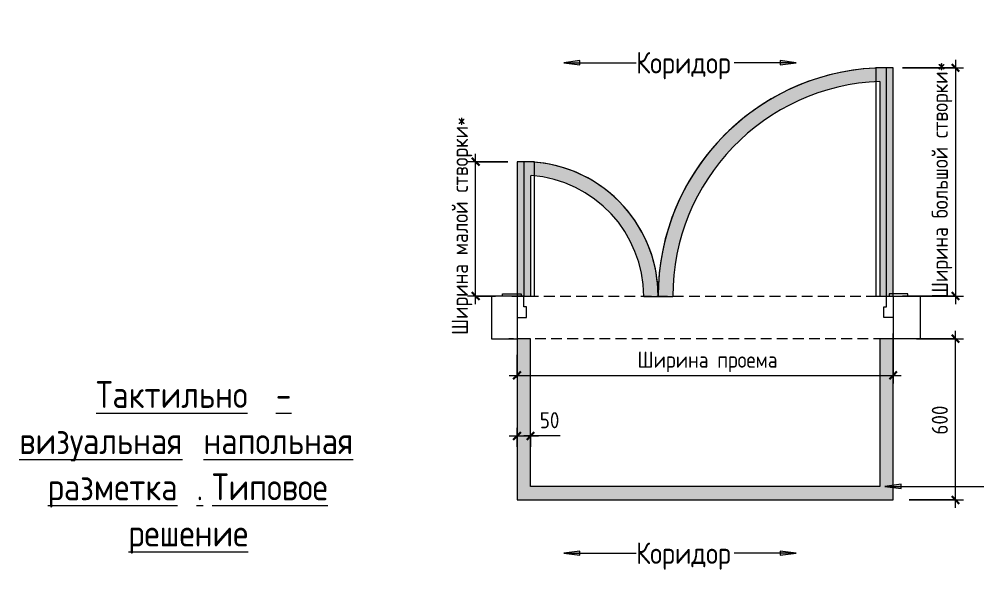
# Model space of a CAD drawing. Header units: millimetres. Extents: x 81633 to 280618, y -8553 to 29000.
# Drawn here: x 273284 to 276874, y 3557 to 5607 of the extents above; entities that cross this region are included whole.
import ezdxf

# ---------------------------------------------------------------- set-up
doc = ezdxf.new("R2010")
doc.units = ezdxf.units.MM
doc.linetypes.add('ADSK_Штрих_ш2 п1', pattern=[60, 40, -20])
for name, color, linetype, lineweight in [('A-ANNO-DIMS', 7, 'Continuous', 9), ('A-ANNO-DIMS-20', 7, 'Continuous', 9), ('A-DETL', 7, 'Continuous', 9), ('A-DETL-2', 7, 'ADSK_Штрих_ш2 п1', 9), ('G-ANNO-TEXT', 7, 'Continuous', 9)]:
    doc.layers.add(name, color=color, linetype=linetype, lineweight=lineweight)
doc.layers.add('A-DETL-GENF-7', color=7, linetype='Continuous', lineweight=9, true_color=0xf2dc97)
doc.styles.add('GOST Common_3', font='GOST_Common.ttf', dxfattribs={"width": 0.9, "height": 60})
doc.styles.add('GOST Common_4', font='GOST_Common.ttf', dxfattribs={"width": 0.9, "height": 80})
doc.styles.add('GOST Common_5', font='GOST_Common.ttf', dxfattribs={"width": 0.9, "height": 100})
doc.dimstyles.new('ADSK_Основной_3_0_окр_', dxfattribs={"dimscale": 304.8, "dimtxt": 60.3429, "dimasz": 0.092782, "dimexe": 0.098425, "dimexo": 0.19685, "dimgap": 0.032808, "dimtad": 1, "dimdec": 0, "dimrnd": 10, "dimdsep": 46, "dimtxsty": 'GOST Common_3', "dimblk1": 'OBLIQUE', "dimblk2": 'OBLIQUE', "dimsah": 1, "dimcen": 0.09, "dimdle": 0.098425, "dimazin": 0, "dimtfac": 1, "dimtdec": 4, "dimtix": 1, "dimtmove": 0, "dimatfit": 3, "dimfxl": 1, "dimtvp": 1, "dimtolj": 1, "dimtzin": 0, "dimlwd": 9, "dimlwe": 9, "dimarcsym": 2})
doc.dimstyles.new('ADSK_Основной_3_0_окр__1', dxfattribs={"dimscale": 304.8, "dimtxt": 60.3429, "dimasz": 0.092782, "dimexe": 0.098425, "dimexo": 0.19685, "dimgap": 0.032808, "dimtad": 1, "dimdec": 0, "dimrnd": 10, "dimdsep": 46, "dimtxsty": 'GOST Common_3', "dimblk1": 'OBLIQUE', "dimblk2": 'OBLIQUE', "dimsah": 1, "dimcen": 0.09, "dimdle": 0.098425, "dimazin": 0, "dimtfac": 1, "dimtdec": 4, "dimtix": 1, "dimtmove": 1, "dimatfit": 3, "dimfxl": 1, "dimtvp": 1, "dimtolj": 1, "dimtzin": 0, "dimlwd": 9, "dimlwe": 9, "dimarcsym": 2})

# ---------------------------------------------------------------- blocks, each defined once
blk = doc.blocks.new('DIMBLOCK76-_Тактильно визуальная напольная разметка')
at = {"layer": 'A-ANNO-DIMS-20'}
for p, q in [((274982.5, 4546.6), (274982.5, 5106.6)), ((275102, 5076.6), (274952.5, 5076.6)), ((274982.5, 5076.6), (275102, 5076.6)), ((275057.1, 4576.6), (274952.5, 4576.6)), ((274982.5, 4576.6), (275057.1, 4576.6))]:
    blk.add_line(p, q, dxfattribs=at)
at = {"layer": 'A-ANNO-DIMS-20', "lineweight": 30}
for p, q in [((274982.5, 5076.6), (274968.4, 5090.7)), ((274982.5, 5076.6), (274996.7, 5062.4)), ((274982.5, 4576.6), (274968.4, 4590.7)), ((274982.5, 4576.6), (274996.7, 4562.4))]:
    blk.add_line(p, q, dxfattribs=at)
at = {"layer": 'A-ANNO-DIMS-20', "color": 0, "insert": (274894.1, 4431.8), "char_height": 60, "width": 947.486, "attachment_point": 1, "rotation": 90, "line_spacing_factor": 1.022761, "style": 'GOST Common_3'}
blk.add_mtext('Ширина малой створки*', dxfattribs=at)
blk = doc.blocks.new('_Oblique')
at = {"color": 0, "linetype": 'ByBlock', "lineweight": -2}
blk.add_line((-0.5, -0.5), (0.5, 0.5), dxfattribs=at)
blk = doc.blocks.new('DIMBLOCK77-_Тактильно визуальная напольная разметка')
at = {"layer": 'A-ANNO-DIMS-20'}
for p, q in [((276572, 5426.6), (276799.1, 5426.6)), ((276769.1, 5426.6), (276572, 5426.6)), ((276769.1, 5456.6), (276769.1, 4546.6)), ((276572, 4576.6), (276799.1, 4576.6)), ((276769.1, 4576.6), (276572, 4576.6))]:
    blk.add_line(p, q, dxfattribs=at)
at = {"layer": 'A-ANNO-DIMS-20', "lineweight": 30}
for p, q in [((276769.1, 5426.6), (276755, 5440.7)), ((276769.1, 5426.6), (276783.3, 5412.5)), ((276769.1, 4576.6), (276755, 4590.7)), ((276769.1, 4576.6), (276783.3, 4562.4))]:
    blk.add_line(p, q, dxfattribs=at)
at = {"layer": 'A-ANNO-DIMS-20', "color": 0, "insert": (276680.7, 4569), "char_height": 60, "width": 1038.307, "attachment_point": 1, "rotation": 90, "line_spacing_factor": 1.022761, "style": 'GOST Common_3'}
blk.add_mtext('Ширина большой створки*', dxfattribs=at)
blk = doc.blocks.new('DIMBLOCK78-_Тактильно визуальная напольная разметка')
at = {"layer": 'A-ANNO-DIMS-20'}
for p, q in [((276537, 4436.6), (276537, 4251.1)), ((276537, 4281.1), (276537, 4436.6)), ((275137, 4357.5), (275137, 4251.1)), ((275137, 4281.1), (275137, 4357.5)), ((275107, 4281.1), (276567, 4281.1))]:
    blk.add_line(p, q, dxfattribs=at)
at = {"layer": 'A-ANNO-DIMS-20', "lineweight": 30}
for p, q in [((275137, 4281.1), (275122.9, 4267)), ((275137, 4281.1), (275151.1, 4295.3)), ((276537, 4281.1), (276522.9, 4267)), ((276537, 4281.1), (276551.1, 4295.3))]:
    blk.add_line(p, q, dxfattribs=at)
at = {"layer": 'A-ANNO-DIMS-20', "color": 0, "insert": (275585.4, 4369.5), "char_height": 60, "width": 603.838, "attachment_point": 1, "line_spacing_factor": 1.022761, "style": 'GOST Common_3'}
blk.add_mtext('Ширина проема', dxfattribs=at)
blk = doc.blocks.new('DIMBLOCK79-_Тактильно визуальная напольная разметка')
at = {"layer": 'A-ANNO-DIMS-20'}
for p, q in [((275137, 4015.6), (275137, 4085.7)), ((275187, 4015.6), (275187, 4085.7)), ((275107, 4055.7), (275217, 4055.7)), ((275137, 4055.7), (275137, 4015.6)), ((275211.6, 4055.7), (275162, 4055.7)), ((275187, 4055.7), (275187, 4015.6)), ((275297.3, 4055.7), (275211.6, 4055.7))]:
    blk.add_line(p, q, dxfattribs=at)
at = {"layer": 'A-ANNO-DIMS-20', "lineweight": 30}
for p, q in [((275137, 4055.7), (275151.1, 4069.8)), ((275187, 4055.7), (275201.1, 4069.8)), ((275137, 4055.7), (275122.9, 4041.5)), ((275187, 4055.7), (275172.9, 4041.5))]:
    blk.add_line(p, q, dxfattribs=at)
at = {"layer": 'A-ANNO-DIMS-20', "color": 0, "insert": (275221.6, 4144.1), "char_height": 60, "width": 90.821, "attachment_point": 1, "line_spacing_factor": 1.022761, "style": 'GOST Common_3'}
blk.add_mtext('50', dxfattribs=at)
blk = doc.blocks.new('DIMBLOCK80-_Тактильно визуальная напольная разметка')
at = {"layer": 'A-ANNO-DIMS-20'}
for p, q in [((276624, 4417.5), (276799.1, 4417.5)), ((276769.1, 4417.5), (276624, 4417.5)), ((276769.1, 3787.5), (276769.1, 4447.5)), ((276597, 3817.5), (276799.1, 3817.5)), ((276769.1, 3817.5), (276597, 3817.5))]:
    blk.add_line(p, q, dxfattribs=at)
at = {"layer": 'A-ANNO-DIMS-20', "lineweight": 30}
for p, q in [((276769.1, 4417.5), (276755, 4431.6)), ((276769.1, 4417.5), (276783.3, 4403.3)), ((276769.1, 3817.5), (276755, 3831.6)), ((276769.1, 3817.5), (276783.3, 3803.3))]:
    blk.add_line(p, q, dxfattribs=at)
at = {"layer": 'A-ANNO-DIMS-20', "color": 0, "insert": (276680.7, 4060.7), "char_height": 60, "width": 136.232, "attachment_point": 1, "rotation": 90, "line_spacing_factor": 1.022761, "style": 'GOST Common_3'}
blk.add_mtext('600', dxfattribs=at)

msp = doc.modelspace()

# ---------------------------------------------------------------- hatches: boundary and pattern name
at = {"layer": 'A-DETL-GENF-7'}
for points in [[(275716.5, 4575.1), (275717.9, 4622.4), (275722.1, 4669.4), (275729, 4716.2), (275738.7, 4762.4), (275751.1, 4808), (275766.1, 4852.8), (275783.8, 4896.6), (275804, 4939.3), (275826.7, 4980.8), (275851.9, 5020.8), (275879.3, 5059.3), (275908.9, 5096), (275940.7, 5131), (275974.5, 5164.1), (276010.1, 5195.1), (276047.5, 5223.9), (276086.6, 5250.5), (276127.2, 5274.8), (276169.1, 5296.6), (276212.2, 5315.9), (276256.4, 5332.6), (276301.5, 5346.7), (276347.3, 5358.1), (276393.8, 5366.8), (276440.6, 5372.7), (276487.8, 5375.8), (276487.8, 4576.6), (276537, 4576.6), (276537, 5426.6), (276512, 5426.6), (276462.1, 5425.1), (276412.6, 5420.8), (276363.3, 5413.5), (276314.6, 5403.3), (276266.5, 5390.4), (276219.2, 5374.6), (276173, 5356.1), (276127.9, 5334.9), (276084.2, 5311.1), (276041.9, 5284.8), (276001.2, 5256), (275962.3, 5224.9), (275925.3, 5191.6), (275890.3, 5156.2), (275857.4, 5118.8), (275826.7, 5079.5), (275798.5, 5038.5), (275772.6, 4995.9), (275749.3, 4951.9), (275728.7, 4906.6), (275710.7, 4860.1), (275695.5, 4812.7), (275683, 4764.5), (275673.4, 4715.6), (275666.8, 4666.3), (275662.9, 4616.6), (275660.4, 4616.6), (275656, 4653.7), (275648.9, 4690.2), (275639.1, 4726.1), (275626.7, 4761.2), (275611.6, 4795.3), (275594.1, 4828.2), (275574.1, 4859.7), (275551.9, 4889.6), (275527.5, 4917.7), (275501.1, 4944), (275472.8, 4968.2), (275442.8, 4990.3), (275411.2, 5010.1), (275378.2, 5027.4), (275344.1, 5042.3), (275308.9, 5054.5), (275272.9, 5064.1), (275236.3, 5071), (275197.6, 5075.3), (275162, 5076.6), (275137, 5076.6), (275137, 4576.6), (275188.8, 4576.6), (275188.8, 5025.3), (275226.3, 5021), (275263.1, 5013.8), (275299.2, 5003.4), (275334.4, 4990.1), (275368.3, 4973.9), (275400.8, 4954.9), (275431.6, 4933.3), (275460.5, 4909.2), (275487.2, 4882.8), (275511.7, 4854.2), (275533.7, 4823.7), (275553.1, 4791.5), (275569.7, 4757.8), (275583.5, 4722.8), (275594.3, 4686.8), (275602.1, 4650), (275606.8, 4612.8), (275608.3, 4575.1)], [(276537, 3817.5), (276537, 4417.5), (276487, 4417.5), (276487, 3867.5), (275187, 3867.5), (275187, 4417.5), (275137, 4417.5), (275137, 3817.5), (275197.6, 3817.5)]]:
    msp.add_hatch(color=256, dxfattribs=at).paths.add_polyline_path(points)
at = {"layer": 'G-ANNO-TEXT'}
for points in [[(275310.9, 5445.4), (275370.9, 5437.5), (275370.9, 5453.3)], [(276176.4, 5445.4), (276116.4, 5453.3), (276116.4, 5437.5)], [(276506.6, 3867.5), (276566.6, 3859.6), (276566.6, 3875.4)], [(275310.9, 3619.1), (275370.9, 3611.2), (275370.9, 3627)], [(276176.4, 3619.1), (276116.4, 3627), (276116.4, 3611.2)]]:
    msp.add_hatch(color=256, dxfattribs=at).paths.add_polyline_path(points)

# ---------------------------------------------------------------- linework, layer by layer
at = {"layer": 'A-DETL'}
for p, q in [((276472, 5426.6), (276472, 4576.6)), ((276512, 5426.6), (276472, 5426.6)), ((276537, 5426.6), (276512, 5426.6)), ((276512, 4576.6), (276512, 5426.6)), ((276537, 4576.6), (276537, 5426.6)), ((276487.8, 5375.8), (276487.8, 4576.6)), ((275137, 5076.6), (275137, 4576.6)), ((275162, 5076.6), (275137, 5076.6)), ((275202, 5076.6), (275162, 5076.6)), ((275162, 5076.6), (275162, 4576.6)), ((275202, 4576.6), (275202, 5076.6)), ((275188.8, 4576.6), (275188.8, 5025.3)), ((275662.9, 4616.6), (275660.4, 4616.6)), ((275137, 4576.6), (275042, 4576.6)), ((275042, 4576.6), (275042, 4417.5)), ((275082.3, 4584.6), (275152, 4584.6)), ((275082.3, 4576.6), (275082.3, 4584.6)), ((275152, 4576.6), (275082.3, 4576.6)), ((275137, 4576.6), (275188.8, 4576.6)), ((275137, 4576.6), (275137, 4496.6)), ((275162, 4576.6), (275137, 4576.6)), ((275137, 4576.6), (275137, 4417.5)), ((275152, 4584.6), (275152, 4576.6)), ((275162, 4536.6), (275162, 4576.6)), ((275162, 4576.6), (275202, 4576.6)), ((275608.3, 4575.1), (275716.5, 4575.1)), ((276472, 4576.6), (276512, 4576.6)), ((276487.8, 4576.6), (276537, 4576.6)), ((276512, 4536.6), (276512, 4576.6)), ((276512, 4576.6), (276537, 4576.6)), ((276591.7, 4584.6), (276522, 4584.6)), ((276522, 4584.6), (276522, 4576.6)), ((276522, 4576.6), (276591.7, 4576.6)), ((276537, 4576.6), (276537, 4496.6)), ((276537, 4576.6), (276637, 4576.6)), ((276537, 4576.6), (276537, 4417.5)), ((276591.7, 4576.6), (276591.7, 4584.6)), ((276637, 4576.6), (276637, 4417.5)), ((275172, 4536.6), (275162, 4536.6)), ((275172, 4496.6), (275172, 4536.6)), ((276502, 4496.6), (276502, 4536.6)), ((276502, 4536.6), (276512, 4536.6)), ((275137, 4496.6), (275172, 4496.6)), ((276537, 4496.6), (276502, 4496.6)), ((275042, 4417.5), (275137, 4417.5)), ((275187, 4417.5), (275137, 4417.5)), ((275137, 4417.5), (275137, 3817.5)), ((275187, 3867.5), (275187, 4417.5)), ((276537, 4417.5), (276487, 4417.5)), ((276487, 4417.5), (276487, 3867.5)), ((276537, 3817.5), (276537, 4417.5)), ((276637, 4417.5), (276537, 4417.5)), ((276487, 3867.5), (275187, 3867.5)), ((275137, 3817.5), (276537, 3817.5))]:
    msp.add_line(p, q, dxfattribs=at)
for centre, radius, start, end in [((276512, 4576.6), 850, 90, 180), ((276512, 4576.6), 850, 90, 177.3027), ((276517.8, 4575.1), 801.3, 92.1427, 180), ((275162, 4576.6), 500, 4.5886, 90), ((275162, 4576.6), 500, 360, 90), ((275157.1, 4575.1), 451.2, 0, 85.9666)]:
    msp.add_arc(centre, radius, start, end, dxfattribs=at)
at = {"layer": 'A-DETL-2'}
for p, q in [((275117.1, 4576.6), (276591.7, 4576.6)), ((276564, 4417.5), (275105.9, 4417.5))]:
    msp.add_line(p, q, dxfattribs=at)
at = {"layer": 'G-ANNO-TEXT'}
for p, q in [((275370.9, 5453.3), (275310.9, 5445.4)), ((275310.9, 5445.4), (275370.9, 5437.5)), ((275310.9, 5445.4), (275579.9, 5445.4)), ((275370.9, 5437.5), (275370.9, 5453.3)), ((275946.6, 5445.4), (275945.4, 5445.4)), ((276176.4, 5445.4), (275946.6, 5445.4)), ((276176.4, 5445.4), (276116.4, 5453.3)), ((276116.4, 5453.3), (276116.4, 5437.5)), ((276116.4, 5437.5), (276176.4, 5445.4)), ((276566.6, 3875.4), (276506.6, 3867.5)), ((276506.6, 3867.5), (276566.6, 3859.6)), ((276506.6, 3867.5), (276874.1, 3867.5)), ((276566.6, 3859.6), (276566.6, 3875.4)), ((275370.9, 3627), (275310.9, 3619.1)), ((275370.9, 3611.2), (275370.9, 3627)), ((276176.4, 3619.1), (276116.4, 3627)), ((276116.4, 3627), (276116.4, 3611.2)), ((275310.9, 3619.1), (275370.9, 3611.2)), ((275310.9, 3619.1), (275579.9, 3619.1)), ((275946.6, 3619.1), (275945.4, 3619.1)), ((276176.4, 3619.1), (275946.6, 3619.1)), ((276116.4, 3611.2), (276176.4, 3619.1))]:
    msp.add_line(p, q, dxfattribs=at)

# ---------------------------------------------------------------- texts
at = {"layer": 'G-ANNO-TEXT', "attachment_point": 1}
for s, insert, char_height, width, style in [('Коридор', (275579.9, 5485.4), 80, 443.013, 'GOST Common_4'), ('\\LТактильно', (273569.6, 4259.9), 100, 744.607, 'GOST Common_5'), ('\\L - ', (274184, 4259.9), 100, 152.962, 'GOST Common_5'), ('\\Lвизуальная', (273283.9, 4087.9), 100, 793.671, 'GOST Common_5'), ('\\L\\fGOST Common|b0|i0|c204|p34|;\\W.9;\\L ', (273938.7, 4087.9), 100, 37.519, 'GOST Common_5'), ('\\Lнапольная', (273969.7, 4087.9), 100, 721.519, 'GOST Common_5'), ('\\L\\fGOST Common|b0|i0|c204|p34|;\\W.9;\\L ', (274565, 4087.9), 100, 37.519, 'GOST Common_5'), ('\\LТиповое', (274001.8, 3916), 100, 555.569, 'GOST Common_5'), ('\\L\\fGOST Common|b0|i0|c204|p34|;\\W.9;\\L ', (274460.2, 3916), 100, 37.519, 'GOST Common_5'), ('\\Lразметка', (273389.9, 3916), 100, 671.012, 'GOST Common_5'), ('\\L. ', (273943.5, 3916), 100, 70.709, 'GOST Common_5'), ('\\Lрешение', (273689.9, 3744), 100, 568.557, 'GOST Common_5'), ('Коридор', (275579.9, 3659.1), 80, 443.013, 'GOST Common_4')]:
    msp.add_mtext(s, dxfattribs=dict(at, insert=insert, char_height=char_height, width=width, style=style))

# ---------------------------------------------------------------- dimensions: what is measured, and where the dimension line sits
at = {"layer": 'A-ANNO-DIMS'}
for base, p1, p2, text, override, picture, middle in [((276769.1, 4576.6), (276512, 5426.6), (276512, 4576.6), 'Ширина большой створки*', {"dimpost": '<>', "dimfxl": 850.009113}, 'DIMBLOCK77-_Тактильно визуальная напольная разметка', (276720.1, 5001.6)), ((274982.5, 5076.6), (275117.1, 4576.6), (275162, 5076.6), 'Ширина малой створки*', {"dimpost": '<>', "dimfxl": 502.008293}, 'DIMBLOCK76-_Тактильно визуальная напольная разметка', (274933.5, 4826.6))]:
    dim = msp.add_linear_dim(base=base, p1=p1, p2=p2, angle=90, text=text, dimstyle='ADSK_Основной_3_0_окр_', override=override, dxfattribs=at)
    dim.commit()
    dim.dimension.update_dxf_attribs({"geometry": picture, "text_midpoint": middle})
dim = msp.add_linear_dim(base=(276537, 4281.1), p1=(275137, 4417.5), p2=(276537, 4496.6), text='Ширина проема', dimstyle='ADSK_Основной_3_0_окр_', override={"dimpost": '<>', "dimfxl": 1402.232988}, dxfattribs=at)
dim.commit()
dim.dimension.update_dxf_attribs({"geometry": 'DIMBLOCK78-_Тактильно визуальная напольная разметка', "text_midpoint": (275837, 4330.1)})
dim = msp.add_linear_dim(base=(276769.1, 4417.5), p1=(276537, 3817.5), p2=(276564, 4417.5), angle=90, dimstyle='ADSK_Основной_3_0_окр_', override={"dimpost": '<>', "dimfxl": 600.60729}, dxfattribs=at)
dim.commit()
dim.dimension.update_dxf_attribs({"geometry": 'DIMBLOCK80-_Тактильно визуальная напольная разметка', "text_midpoint": (276729.1, 4117.5)})
dim = msp.add_linear_dim(base=(275187, 4055.7), p1=(275137, 4075.6), p2=(275187, 4075.6), dimstyle='ADSK_Основной_3_0_окр__1', override={"dimpost": '<>', "dimfxl": 50}, dxfattribs=at)
dim.commit()
dim.dimension.update_dxf_attribs({"geometry": 'DIMBLOCK79-_Тактильно визуальная напольная разметка', "text_midpoint": (275267, 4104.1), "dimtype": 160})

doc.saveas('drawing.dxf')
